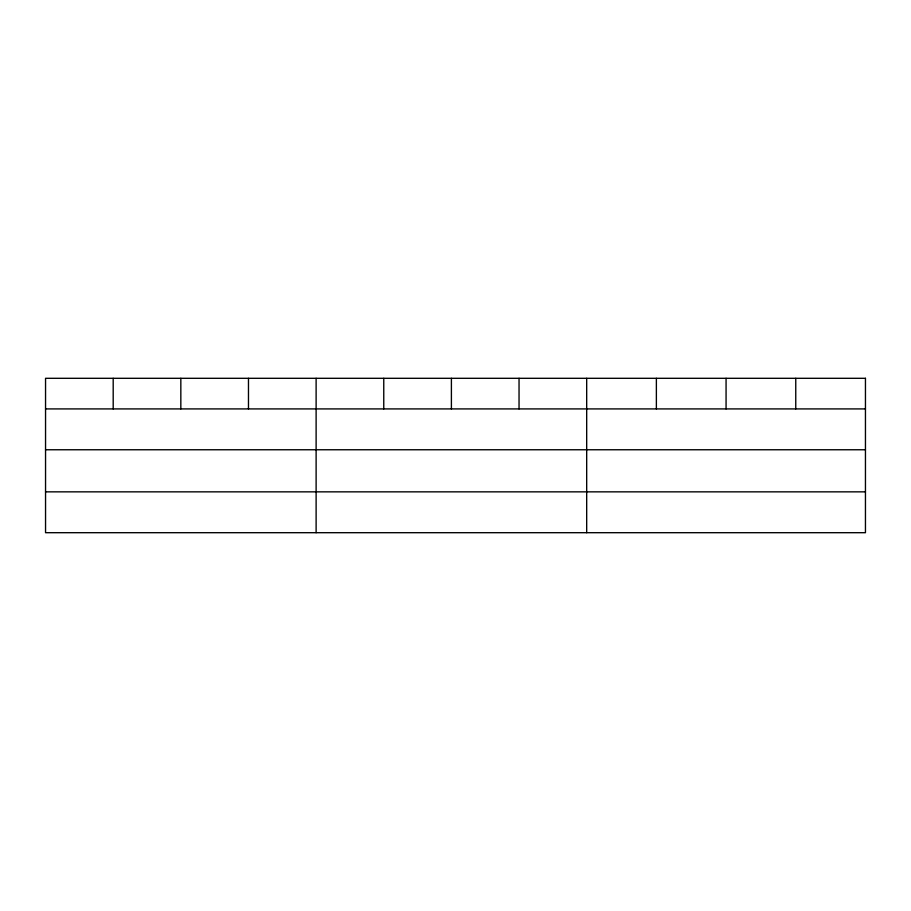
<?xml version="1.0" encoding="UTF-8"?>
<svg xmlns="http://www.w3.org/2000/svg" width="911" height="911" viewBox="0 0 911 911"><rect width="100%" height="100%" fill="white"/><g stroke="black" fill="none" stroke-linecap="round" stroke-linejoin="round"><path stroke-width="1.37" d="M45.55 408.914L865.45 408.914M45.55 449.761L865.45 449.761M45.55 491.849L865.45 491.849M795.758 378.304L795.758 408.914M726.067 378.304L726.067 408.914M656.375 378.304L656.375 408.914M586.684 378.304L586.684 532.696M519.042 378.304L519.042 408.914M451.4 378.304L451.4 408.914M383.759 378.304L383.759 408.914M316.117 378.304L316.117 532.696M248.475 378.304L248.475 408.914M180.834 378.304L180.834 408.914M113.192 378.304L113.192 408.914M865.45 378.304L45.55 378.304L45.55 532.696L865.45 532.696L865.45 378.304"/></g></svg>
